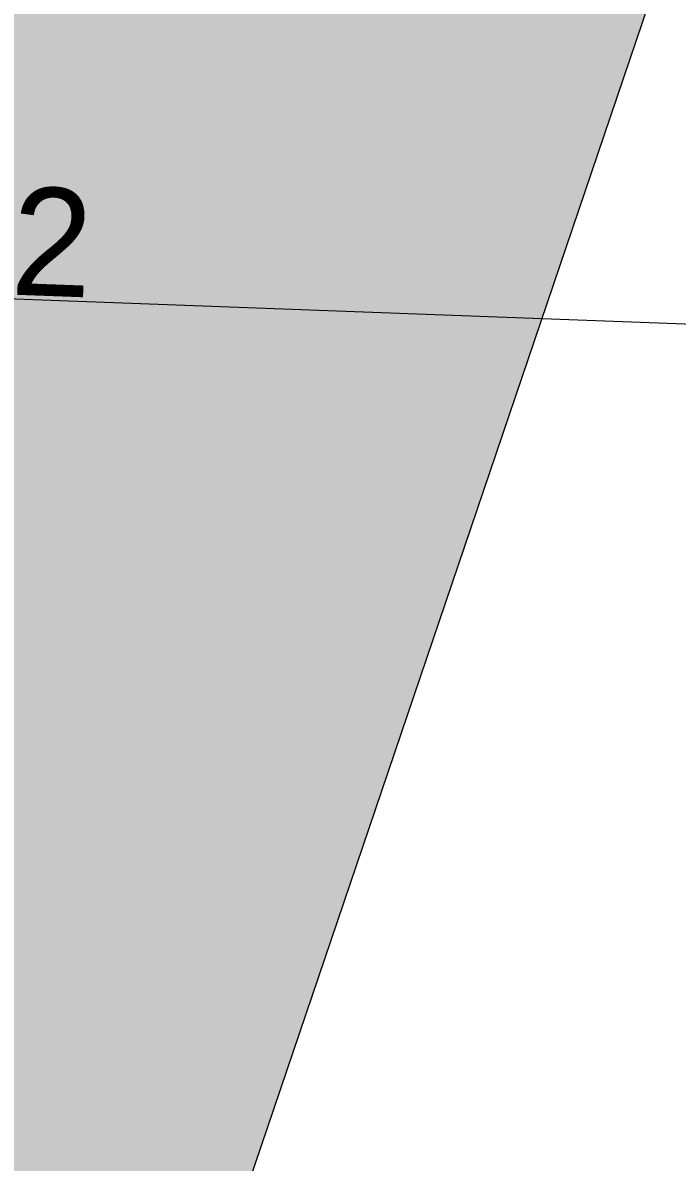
# Model space of a CAD drawing. Header units: centimetres. Extents: x 63871 to 181827, y -95930 to 42199.
# Drawn here: x 173536 to 173960, y 32981 to 33719 of the extents above; entities that cross this region are included whole.
import ezdxf

# ---------------------------------------------------------------- set-up
doc = ezdxf.new("R2010")
doc.units = ezdxf.units.CM
for name, color, linetype, lineweight in [('ARA SINIRLAR', 225, 'Continuous', 15), ('ARM_Pen_No__252', 8, 'Continuous', 18), ('OLUK', 222, 'Continuous', 15)]:
    doc.layers.add(name, color=color, linetype=linetype, lineweight=lineweight)
doc.layers.add('Dıış Ölçü', color=140, linetype='Continuous')
doc.styles.add('RomanS', font='')
doc.styles.get('RomanS').set_extended_font_data('Stylus BT')
doc.dimstyles.new('BÖYÜK', dxfattribs={"dimtxt": 70, "dimasz": 5, "dimexe": 5, "dimexo": 5, "dimgap": 2, "dimtad": 3, "dimdec": 0, "dimzin": 0, "dimdsep": 46, "dimtxsty": 'RomanS', "dimblk": 'DOT', "dimcen": 5, "dimadec": 0, "dimazin": 0, "dimtfac": 1, "dimtdec": 0, "dimtix": 1, "dimtofl": 0, "dimtmove": 1, "dimatfit": 0, "dimldrblk": 'DOT', "dimfxl": 10, "dimfxlon": 1, "dimtolj": 1, "dimtzin": 0, "dimarcsym": 0})

# ---------------------------------------------------------------- blocks, each defined once
blk = doc.blocks.new('_Dot')
at = {"color": 0, "linetype": 'ByBlock', "lineweight": -2}
blk.add_line((-0.5, 0), (-1, 0), dxfattribs=at)
at = {"color": 0, "linetype": 'ByBlock', "const_width": 0.5}
blk.add_lwpolyline([(-0.25, 0, 1), (0.25, 0, 1)], format="xyb", close=True, dxfattribs=at)
blk = doc.blocks.new('*D369')
at = {"layer": 'Defpoints', "color": 0, "transparency": 16777216}
for p in [(-5031.8, 18632.37), (-3920.38, 18591.1, 0), (-3920.38, 18591.1)]:
    blk.add_point(p, dxfattribs=at)
at = {"layer": 'Dıış Ölçü', "color": 0, "lineweight": -2, "transparency": 16777216}
for p, q in [((-5031.8, 18632.37), (-5031.99, 18627.37)), ((-5026.8, 18632.18), (-3925.38, 18591.28)), ((-3920.38, 18591.1), (-3920.56, 18586.1))]:
    blk.add_line(p, q, dxfattribs=at)
at = {"layer": 'Dıış Ölçü', "color": 0, "lineweight": -2, "transparency": 16777216, "xscale": 5, "yscale": 5, "zscale": 5}
for p, rotation in [((-5031.8, 18632.37), 177.8731892381682), ((-3920.38, 18591.1), 357.8731892381682)]:
    blk.add_blockref('_Dot', p, dxfattribs=dict(at, rotation=rotation))
at = {"layer": 'Dıış Ölçü', "color": 0, "transparency": 16777216, "insert": (-4474.69, 18649.4), "char_height": 70, "attachment_point": 5, "rotation": 357.87319, "style": 'RomanS'}
blk.add_mtext('\\A1;1112', dxfattribs=at)
blk = doc.blocks.new('VAZİYET PLANI')
at = {"layer": 'ARM_Pen_No__252'}
h = blk.add_hatch(dxfattribs=at)
h.set_pattern_fill('AR-HBONE', color=256, scale=0.51)
h.set_pattern_definition([(45, (-177951.86, -14930.114), (0, 73.27889), [155.448, -51.816]), (135, (-177915.22, -14893.474), (7e-15, 73.27889), [155.448, -51.816])])
h.paths.add_polyline_path([(-2120.17, 12277.21), (-2253.9, 9232.92), (-7195.09, 9337.4), (-6197.38, 12277.21)], flags=16)
h.paths.add_polyline_path([(-5125.36, 15515.8), (-2357.17, 23672.46), (-2865.8, 23896.02), (-7797.74, 9350.14), (-10518.2, 9407.66), (-10683.65, 8961.03), (623.37, 8722.42), (643.17, 9171.67), (-1702.89, 9221.27), (-1092.49, 23116.61), (-1633.57, 23354.42), (-1935.71, 15952.73), (-1958.71, 15952.73), (-1976.46, 15548.77)])
h.paths.add_polyline_path([(-1976.46, 15548.77), (-5125.36, 15515.8), (-6122.74, 12576.95), (-2107.01, 12576.95)])
at = {"layer": 'ARA SINIRLAR'}
blk.add_lwpolyline([(-2357.17, 23672.46), (-4977.08, 15952.73)], dxfattribs=at)
at = {"layer": 'Dıış Ölçü'}
dim = blk.add_aligned_dim(p1=(-5031.8, 18632.37), p2=(-3920.38, 18591.1, 0), distance=0, dimstyle='BÖYÜK', dxfattribs=at)
dim.commit()
dim.dimension.update_dxf_attribs({"geometry": '*D369', "text_midpoint": (-4474.69, 18649.4)})

msp = doc.modelspace()

# ---------------------------------------------------------------- block references
at = {"layer": 'OLUK'}
msp.add_blockref('VAZİYET PLANI', (177951.86, 14930.11), dxfattribs=at)

doc.saveas('drawing.dxf')
